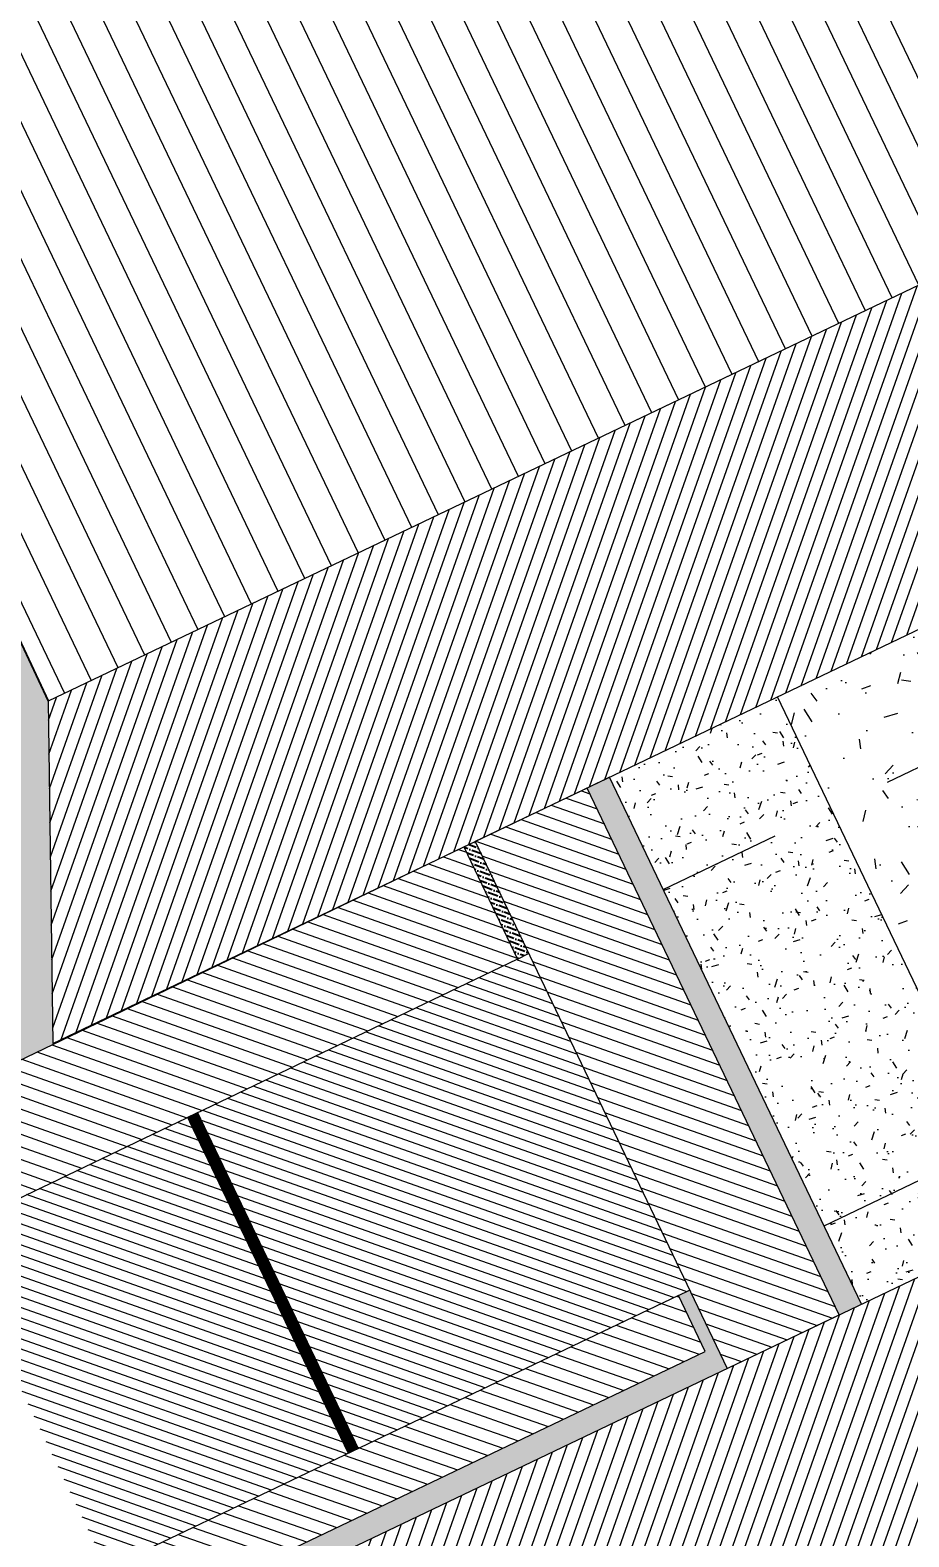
# Model space of a CAD drawing. Header units: metres. Extents: x 678805 to 1359287, y 2747329 to 5497370.
# Drawn here: x 679536.649 to 679537.356, y 2747438.838 to 2747440.051 of the extents above; entities that cross this region are included whole.
import ezdxf

# ---------------------------------------------------------------- set-up
doc = ezdxf.new("R2010")
doc.units = ezdxf.units.M
doc.linetypes.add('XREF_MON_WATERFEATURE$0$DASH_1', pattern=[0.4, 0.1, -0.3])
doc.linetypes.add('XREF_MON_WATERFEATURE$0$HIDDEN', pattern=[0.375, 0.25, -0.125])
for name, color, linetype, true_color in [('02-L-Waterfeatures 01', 7, 'Continuous', 0x4da6ff), ('XREF_MON_WATERFEATURE$0$01-TX-Dimensions_1-100', 7, 'Continuous', 0x3f5f7f), ('XREF_MON_WATERFEATURE$0$EIT_3 TR sorra', 7, 'Continuous', 0xd8ceb0)]:
    doc.layers.add(name, color=color, linetype=linetype, true_color=true_color)
for name, color, linetype, lineweight, true_color in [('XREF_MON_WATERFEATURE$0$02-L-projecció', 7, 'Continuous', 5, 0x636363), ('XREF_MON_WATERFEATURE$0$02-L-projecció 2', 7, 'Continuous', 5, 0x636363), ('XREF_MON_WATERFEATURE$0$3-TR tot_u', 7, 'Continuous', 5, 0x787878)]:
    doc.layers.add(name, color=color, linetype=linetype, lineweight=lineweight, true_color=true_color)
for name, color, linetype, lineweight in [('XREF_MON_WATERFEATURE$0$02-L-seccionat', 6, 'Continuous', 5), ('XREF_MON_WATERFEATURE$0$3-TR Formigó', 252, 'Continuous', 0), ('XREF_MON_WATERFEATURE$0$3-TR terra compactada', 45, 'Continuous', 0), ('XREF_MON_WATERFEATURE$0$3-TR Tot-u', 37, 'Continuous', 0)]:
    doc.layers.add(name, color=color, linetype=linetype, lineweight=lineweight)
doc.layers.add('XREF_MON_WATERFEATURE$0$02-L-Waterfeatures 02', color=152, linetype='Continuous')
doc.layers.add('XREF_MON_WATERFEATURE$0$COTAUX', color=7, linetype='Continuous')
doc.styles.add('XREF_MON_WATERFEATURE$0$Standard', font='arial.ttf')
doc.dimstyles.new('XREF_MON_WATERFEATURE$0$E100', dxfattribs={"dimscale": 0.03, "dimtxt": 7, "dimasz": 0.5, "dimexe": 0.1, "dimexo": 15, "dimgap": 4, "dimtad": 1, "dimzin": 0, "dimdsep": 46, "dimtxsty": 'XREF_MON_WATERFEATURE$0$Standard', "dimblk1": 'XREF_MON_WATERFEATURE$0$LINCOT200', "dimblk2": 'XREF_MON_WATERFEATURE$0$LINCOT200', "dimsah": 1, "dimcen": 0.1, "dimdle": 0.1, "dimclrt": 256, "dimadec": 0, "dimazin": 0, "dimtfac": 0.01538461538461539, "dimtofl": 0, "dimtmove": 0, "dimatfit": 3, "dimldrblk": 'XREF_MON_WATERFEATURE$0$LINCOT200', "dimfxl": 1, "dimtolj": 1, "dimtzin": 0, "dimarcsym": 0})
pattern_1 = [(43.98579928964266, (27.87460596347228, -32.70618108799681), (0.001927275125572217, 0.006603891924043957), [0.00853281250000007, -0.001706562500000014, 0, -0.001706562500000014])]

# ---------------------------------------------------------------- blocks, each defined once
blk = doc.blocks.new('XREF_MON_WATERFEATURE$0$General Section WaterFalls')
at = {"layer": 'XREF_MON_WATERFEATURE$0$02-L-Waterfeatures 02', "lineweight": 9, "transparency": 33554687}
h = blk.add_hatch(dxfattribs=at)
h.set_pattern_fill('ANSI31', color=256, scale=0.002499999999999998, angle=2.627825166700061e-09)
h.set_pattern_definition([(45.00000000262781, (29.87504039797932, -31.82863318943419), (-0.005612660075925642, 0.005612660075410798), [])])
edge = h.paths.add_edge_path()
edge.add_line((29.67464832961559, -29.88368755043484), (29.67464832868427, -30.27861959644453))
edge.add_line((29.67464832914993, -30.27861959626898), (29.83416054747583, -30.27868118284284))
edge.add_line((29.83416054816917, -30.2786811827682), (29.97141039213317, -29.90615767499106))
edge.add_line((29.9714103913866, -29.90615767519921), (30.06482617011063, -29.89501494596458))
edge.add_arc((30.06596558727324, -29.90508678671904), 0.01013608618583577, 7.903237830834428, 96.45436951494702, ccw=False)
edge.add_line((30.07600539783016, -29.90369306947105), (30.07659162168887, -31.50622189329938))
edge.add_line((30.07659162161872, -31.50622189324349), (30.37583524268121, -31.50622189370915))
edge.add_line((30.37583524314687, -31.50622189347632), (30.37600539525333, -30.98622189327142))
edge.add_line((30.37600539484993, -30.9862218934577), (30.08600539527833, -30.9862218934577))
edge.add_line((30.08600539481267, -30.98622189322487), (30.0860053957361, -29.88368754963391))
edge.add_line((30.086005395744, -29.88368754996918), (29.67464833008125, -29.88368755043484))
at = {"layer": 'XREF_MON_WATERFEATURE$0$3-TR Formigó'}
h = blk.add_hatch(dxfattribs=at)
h.set_pattern_fill('ANSI31', color=256, scale=0.002999999999999999, angle=90, style=0)
h.set_pattern_definition([(134.9999999999999, (27.72466720594093, -31.1386159225367), (-0.006735192090801864, -0.006735192090801864), [])])
h.paths.add_polyline_path([(30.72633214108646, -32.02863643527962), (30.00612286757678, -32.02863643504679), (30.00612786505371, -30.39868305390701), (29.57613237574697, -30.39868228184059), (29.5761233814992, -32.02863713237457), (28.57621343620121, -32.02863687486388), (28.57621343620121, -32.37863686820492), (30.72633214108646, -32.37863686797209)])
h = blk.add_hatch(dxfattribs=at)
h.set_pattern_fill('ANSI31', color=256, scale=0.002999999999999999, style=0)
h.set_pattern_definition([(44.99999999999999, (27.87460596300662, -32.20618108753115), (-0.006735192090801864, 0.006735192090801864), [])])
h.paths.add_polyline_path([(30.3753077276051, -30.95748713961802), (30.47530772630125, -30.95748713938519), (30.47626966005191, -31.49622189369984), (30.3762696608901, -31.49622189393267)])
h = blk.add_hatch(dxfattribs=at)
h.set_pattern_fill('ANSI31', color=256, scale=0.002999999999999999, style=0)
h.set_pattern_definition([(44.99999999999999, (27.87454973673448, -32.38855761522427), (-0.006735192090801864, 0.006735192090801864), [])])
h.paths.add_polyline_path([(30.0760053973645, -30.98862760397606), (30.0260053970851, -30.98862760397606), (30.02600539755076, -31.49622189300135), (30.07600539783016, -31.49622189346701)])
h = blk.add_hatch(dxfattribs=at)
h.set_pattern_fill('ANSI31', color=256, scale=0.002999999999999999, angle=90, style=0)
h.set_pattern_definition([(134.9999999999999, (27.8745497353375, -26.36206103814766), (-0.006735192090801864, -0.006735192090801864), [])])
h.paths.add_polyline_path([(30.47633214015514, -32.02863644529134), (30.72633215645328, -32.02863646065816), (30.72633212478831, -31.24511204706505), (30.4762696614489, -31.12967445515096)])
h = blk.add_hatch(dxfattribs=at)
h.set_pattern_fill('ANSI31', color=256, scale=0.002999999999999999, style=0)
h.set_pattern_definition([(44.99999999999999, (27.87460596347228, -32.70618108799681), (-0.006735192090801864, 0.006735192090801864), [])])
h.paths.add_polyline_path([(30.47626966051757, -31.50622189324349), (30.00606162426993, -31.50622189370915), (30.00606162426993, -31.60622189310379), (30.47626966051757, -31.60622189310379)])
at = {"layer": 'XREF_MON_WATERFEATURE$0$3-TR terra compactada'}
h = blk.add_hatch(dxfattribs=at)
h.set_pattern_fill('LINE', color=256, scale=0.007499999999999998)
h.set_pattern_definition([(359.9999999999999, (-1.593222050461918, -1.450000001117587), (3.469446951953614e-18, 0.0238125), [])])
edge = h.paths.add_edge_path(flags=16)
edge.add_arc((87.91270721703768, -34.89102650922723), 0.03000000000000113, 0, 360)
h.paths.add_polyline_path([(60.86794612370431, -34.06345526850782), (60.86794612370431, -34.8165326055605), (77.28848761087283, -34.81653260439634), (77.28848760994151, -35.96653260430321), (94.02980208816007, -35.96653260337189), (94.02346620196477, -34.53352967253886), (88.77741158520803, -34.42881766473874), (88.7764219455421, -34.4783984052483), (88.67512278445065, -34.8564527768176), (84.06023222394288, -34.76436978625134), (83.96552849235013, -34.41241660504602), (83.95774579746649, -34.38224918977357), (83.95875280490145, -34.33179827523418), (79.98875382728875, -34.25026744417846), (79.98875382775441, -35.78771875007078), (77.43852502759546, -35.78771875007078), (77.43852502852678, -35.43748732609674), (78.61814005719498, -35.43770227907225), (78.05505687510595, -33.4629564518109), (67.10211191978306, -33.3788115279749), (67.01179703883827, -33.17811179091223), (66.85097349714488, -33.17687627975829), (63.56725041614845, -33.15126436809078), (63.56725041707978, -34.70336046814919), (61.01713174395263, -34.70336046768352), (61.01713174441829, -34.35336060426198), (62.10765844490379, -34.35336060402915), (61.58575402200222, -32.50950451311655), (50.6815704330802, -32.42573419259861), (50.59114177431911, -32.2250335814897), (50.42511908290908, -32.2237581287045), (47.14811543934047, -32.19819437991828), (47.14721526950598, -33.38156245509163), (44.99754665372893, -33.38156245509163), (44.99754665279761, -33.03156259073876), (45.56926759378985, -33.03156259120442), (45.14311256445944, -31.55625739693642), (34.2616229839623, -31.47266142093576), (34.17091776337475, -31.2719586850144), (34.00475173024461, -31.27068213094026), (30.72633214015514, -31.24511096207425), (30.72633214108646, -32.37863686797209), (28.57621343620121, -32.37863686820492), (28.57621343526989, -32.02863700361922), (29.14793437626213, -32.02863700361922), (28.72177934786305, -30.55333180958405), (17.8412764519453, -30.4697434140835), (17.68143947003409, -31.50181839196011), (28.27606689184904, -31.50181839149445), (28.27606689091772, -32.61037793336436), (44.44740463607013, -32.61037793196738), (44.44740463700145, -34.06345526920632)])
at = {"layer": 'XREF_MON_WATERFEATURE$0$3-TR Tot-u'}
h = blk.add_hatch(dxfattribs=at)
h.set_pattern_fill('EARTH', color=256, scale=0.004999999999999998, angle=-84.07414778341365)
h.set_pattern_definition([(275.9258522165863, (-9.313225746154785e-10, -4.656612873077393e-10), (0.03485825126725671, -0.02830242601949161), [0.03175, -0.03175]), (275.9258522165863, (0.01184262614697218, 0.001229217275977135), (0.03485825126725671, -0.02830242601949161), [0.03175, -0.03175]), (275.9258522165863, (0.02368525322526693, 0.002458434319123626), (0.03485825126725671, -0.02830242601949161), [0.03175, -0.03175]), (5.925852216586345, (0.02804253529757261, -0.00107936910353601), (0.02830242601949161, 0.03485825126725671), [0.03174999999999998, -0.03174999999999998]), (5.925852216586345, (0.02927175164222717, -0.01292199594900012), (0.02830242601949161, 0.03485825126725671), [0.03174999999999998, -0.03174999999999998]), (5.925852216586345, (0.03050096938386559, -0.02476462326012552), (0.02830242601949161, 0.03485825126725671), [0.03174999999999998, -0.03174999999999998])])
h.paths.add_polyline_path([(34.07202258519828, -31.12119134305976), (30.47555002802983, -31.09318881738), (30.47561449883506, -31.12929619662464), (30.72633212478831, -31.24511204706505), (34.00475173024461, -31.27068213094026)])
at = {"layer": 'XREF_MON_WATERFEATURE$0$3-TR tot_u'}
h = blk.add_hatch(dxfattribs=at)
h.set_pattern_fill('AR-CONC', color=256, scale=0.0002499999999999998, angle=90.27678088148771)
h.set_pattern_definition([(140.2767808814876, (27.87460596300662, -32.50618108757772), (0.003764704159489958, 0.04556488512718999), [0.004762499999999998, -0.05238749999999998]), (85.27678088148768, (27.87460596300662, -32.50618108757772), (-0.04772109123189319, -0.009041488029591135), [0.003809999999999997, -0.04191014604249997]), (190.7282255814877, (27.87491968739778, -32.50238402606919), (-0.04395638512486119, 0.03652339698683523), [0.004047502199999999, -0.04452256114999998]), (136.4609808814877, (27.86190611124039, -32.50624243775383), (0.01018308268423949, 0.06781974315314415), [0.007143749999999998, -0.07858124999999996]), (186.9123384914877, (27.86275469465181, -32.50059079797938), (-0.06214251756734138, 0.05905152949145021), [0.006071255784999986, -0.06678390203999979]), (81.46093205148773, (27.86190611124039, -32.50624243775383), (-0.06214251756431047, 0.0590515294948334), [0.005714991767499997, -0.06286493297999995]), (111.2767808814877, (27.8650503992103, -32.49987717461772), (0.02538289961306774, 0.03802665916488778), [0.004762499999999999, -0.05238749999999998]), (56.27678088148772, (27.8650503992103, -32.49987717461772), (-0.04612109131131684, 0.01522788673825665), [0.003809999999999997, -0.04190999999999997]), (161.7282258814877, (27.86716564046219, -32.49670828646049), (-0.02073819193550645, 0.05325454581748144), [0.004047502199999998, -0.04452248439999997]), (127.7767808814877, (27.87460596300662, -32.50618108757772), (-0.02114224311496267, 0.0006700263971019353), [0, -0.04140199999999998, 0, -0.04254499999999999, 0, -0.04206874999999998]), (97.77678088148764, (27.87460596300662, -32.50618108757772), (-0.02512554822967623, 0.01658373466572633), [0, -0.02425699999999999, 0, -0.04044949999999998, 0, -0.01603374999999999]), (57.7767808814877, (27.87467436818406, -32.52034142240882), (0.001268419274745625, 0.03390417176223971), [0, -0.01587499999999995, 0, -0.04952999999999989, 0, -0.0657224999999998]), (47.77678088148769, (27.87470504408702, -32.52669134829193), (-0.006535441198366106, 0.03700115619632984), [0, -0.02063749999999994, 0, -0.03289299999999989, 0, -0.04667249999999989])])
h.paths.add_polyline_path([(30.47626966005191, -31.62623227015138), (30.47626966331154, -31.77622189349495), (30.00606162380427, -31.77622189302929), (30.00617857929319, -31.62621151609346)])
h = blk.add_hatch(dxfattribs=at)
h.set_pattern_fill('AR-CONC', color=256, scale=0.0004999999999999998, angle=90.27678088138283)
h.set_pattern_definition([(140.2767808813828, (27.87454973626882, -32.2061159228906), (0.00752940831914669, 0.09112977025436625), [0.009525, -0.104775]), (85.27678088138289, (27.87454973626882, -32.2061159228906), (-0.09544218246381951, -0.0180829760590076), [0.00762, -0.083820292085]), (190.7282255813828, (27.87517718458548, -32.1985217994079), (-0.08791277024958875, 0.07304679397383138), [0.008095004399999982, -0.08904512229999985]), (136.4609808813828, (27.84915003180504, -32.20623862300999), (0.02036616536872721, 0.135639486306251), [0.01428749999999998, -0.1571624999999997]), (186.9123384913827, (27.85084719862789, -32.19493534229696), (-0.1242850351344667, 0.1181030589831279), [0.01214251157000001, -0.13356780408]), (81.46093205138288, (27.84915003180504, -32.20623862300999), (-0.1242850351284049, 0.1181030589898943), [0.011429983535, -0.12572986596]), (111.2767808813828, (27.85543860821053, -32.19350809650496), (0.05076579922627469, 0.07605331832968265), [0.009524999999999999, -0.104775]), (56.27678088138284, (27.85543860821053, -32.19350809650496), (-0.09224218262257797, 0.03045577347668214), [0.00762, -0.08381999999999998]), (161.7282258813828, (27.85966909164563, -32.18717031995766), (-0.04147638387081799, 0.1065090916350389), [0.008095004399999986, -0.08904496879999987]), (127.7767808813828, (27.87454973626882, -32.2061159228906), (-0.0422844862299229, 0.001340052794281255), [0, -0.08280399999999999, 0, -0.08508999999999999, 0, -0.08413749999999999]), (97.77678088138279, (27.87454973626882, -32.2061159228906), (-0.05025109645929177, 0.03316746933154464), [0, -0.04851399999999999, 0, -0.08089899999999998, 0, -0.0320675]), (57.77678088138285, (27.87468654708937, -32.23443659255281), (0.002536838549615346, 0.06780834352447482), [0, -0.03175000000000001, 0, -0.09906000000000006, 0, -0.1314450000000001]), (47.77678088138283, (27.87474789703265, -32.24713644431904), (-0.0130708823965968, 0.07400231239268362), [0, -0.041275, 0, -0.065786, 0, -0.093345])])
h.paths.add_polyline_path([(30.47621343331411, -31.77622189326212), (30.00612235208973, -31.77622189372778), (30.00612236512825, -32.02863640175201), (30.4762134491466, -32.02863645320758)])
at = {"layer": 'XREF_MON_WATERFEATURE$0$EIT_3 TR sorra'}
h = blk.add_hatch(dxfattribs=at)
h.set_pattern_fill('ANSI36', color=256, scale=0.001075000000000009, angle=-1.014200710357327, style=0, double=1)
h.set_pattern_definition([(43.98579928964266, (27.8745497353375, -31.38861592276953), (0.001927275125572217, 0.006603891924043957), [0.00853281250000007, -0.001706562500000014, 0, -0.001706562500000014])])
h.paths.add_polyline_path([(30.00612235208973, -31.50622189347632), (30.07600539783016, -31.50622189370915), (30.07600539783016, -31.49622189346701), (30.02600539755076, -31.49622189300135), (30.02600539661944, -31.48859844962135), (30.02600539755076, -31.47859842143953), (30.0260053970851, -30.98862760397606), (30.0760053973645, -30.98862760397606), (30.0760053973645, -30.97862760373391), (30.0260053970851, -30.97862757486291), (30.0260053970851, -30.48865672852844), (30.0760053973645, -30.48865672852844), (30.07600539783016, -30.4786567282863), (30.02600539755076, -30.4786567282863), (30.0260053970851, -29.98868591128848), (30.0760053973645, -29.98868591198698), (30.0760053973645, -29.97868591174483), (30.00600539706647, -29.978685911512)])
h = blk.add_hatch(dxfattribs=at)
h.set_pattern_fill('ANSI36', color=256, scale=0.001075000000000009, angle=-1.014200710357327, style=0, double=1)
h.set_pattern_definition(pattern_1)
h.paths.add_polyline_path([(30.47626899788156, -31.49622189346701), (30.3762696608901, -31.49622189369984), (30.37626965995878, -31.50622189324349), (30.47626966051757, -31.50622189324349)])
h = blk.add_hatch(dxfattribs=at)
h.set_pattern_fill('ANSI36', color=256, scale=0.001075000000000009, angle=-1.014200710357327, style=0, double=1)
h.set_pattern_definition(pattern_1)
h.paths.add_polyline_path([(30.47626966284588, -31.60622189333662), (30.00606162426993, -31.60622189310379), (30.00606162473559, -31.62622189288959), (30.47626966098323, -31.62622189335525)])
at = {"layer": 'XREF_MON_WATERFEATURE$0$02-L-projecció'}
for points in [[(44.44740463607013, -32.61037793196738), (28.27606689091772, -32.61037793336436), (28.27606689184904, -31.50181839149445), (17.68143947003409, -31.50181839196011), (17.8412764519453, -30.4697434140835), (28.72177934786305, -30.55333180958405), (29.14793437626213, -32.02863700361922), (28.57621343526989, -32.02863700361922), (28.57621343620121, -32.37863686820492), (30.72633214108646, -32.37863686797209), (30.72633214015514, -31.24511096207425), (34.00475173024461, -31.27068213094026)], [(30.72633214015514, -31.24549599387683), (45.49444547714666, -31.35895057534799)], [(30.00606162473559, -31.62622189288959), (30.47626966331154, -31.62622189312242), (30.47626966284588, -31.60622189310379)], [(30.00606162380427, -31.77622189302929), (30.47643380612135, -31.77622189326212)]]:
    blk.add_lwpolyline(points, dxfattribs=at)
at = {"layer": 'XREF_MON_WATERFEATURE$0$02-L-projecció', "linetype": 'XREF_MON_WATERFEATURE$0$DASH_1', "ltscale": 0.05, "const_width": 0.009999999999999992}
blk.add_lwpolyline([(30.07600539689884, -31.20619469578378), (30.37624248676002, -31.2062218922656)], dxfattribs=at)
at = {"layer": 'XREF_MON_WATERFEATURE$0$02-L-projecció 2', "linetype": 'XREF_MON_WATERFEATURE$0$HIDDEN', "ltscale": 0.25}
for points in [[(30.07600535079837, -31.62622189312242), (30.076005267445, -32.0286364145577)], [(30.37621338712052, -31.62622189288959), (30.37621330330148, -32.02863643760793)]]:
    blk.add_lwpolyline(points, dxfattribs=at)
at = {"layer": 'XREF_MON_WATERFEATURE$0$02-L-seccionat'}
for points in [[(30.00612235255539, -30.39868264179677), (30.00612235255539, -32.02863640920259), (30.7263321406208, -32.02863646089099), (30.72633214108646, -32.37863686797209), (28.57621343620121, -32.37863686820492), (28.57621343526989, -32.02863700361922), (29.57612286740914, -32.02863700361922), (29.57612686371431, -30.39868269348517), (30.00612235255539, -30.39868264179677)], [(30.72633212478831, -31.24511204706505), (30.4762696614489, -31.12967445515096), (30.47633214015514, -32.02863644529134), (30.72633215645328, -32.02863646065816), (30.72633212478831, -31.24511204706505)], [(30.07600539783016, -31.49622189346701), (30.07600539783016, -31.50622189370915)], [(30.3762696608901, -31.49622189369984), (30.37626965995878, -31.50622189324349)], [(30.47626965958625, -31.49622189346701), (30.47626966051757, -31.50622189324349)]]:
    blk.add_lwpolyline(points, dxfattribs=at)
for points in [[(30.3753077276051, -30.95748713961802), (30.47530772630125, -30.95748713938519), (30.47626966005191, -31.49622189369984), (30.3762696608901, -31.49622189393267)], [(30.0760053973645, -30.98862760397606), (30.0260053970851, -30.98862760397606), (30.02600539755076, -31.49622189300135), (30.07600539783016, -31.49622189346701)], [(30.47626966051757, -31.50622189324349), (30.00606162426993, -31.50622189370915), (30.00606162426993, -31.60622189310379), (30.47626966051757, -31.60622189310379)]]:
    blk.add_lwpolyline(points, close=True, dxfattribs=at)
blk = doc.blocks.new('XREF_MON_WATERFEATURE$0$LINCOT200')
for p, q in [((0, -9.999961704014428), (0, 10.00003829598555)), ((3.694822225952521e-13, 3.829598557558711e-05), (10.00000000000051, 3.829598557558711e-05))]:
    blk.add_line(p, q)
at = {"const_width": 1.875}
blk.add_lwpolyline([(3.535533801624467, -3.535495714255788), (-3.535533950636761, 3.535572157214077)], dxfattribs=at)
at = {"layer": 'XREF_MON_WATERFEATURE$0$COTAUX'}
blk.add_line((0, 0), (-1.249999999999915, 0), dxfattribs=at)
blk = doc.blocks.new('*D829')
at = {"layer": 'DEFPOINTS', "color": 0, "transparency": 16777216}
for p in [(679536.7638877842, 2747439.170121665), (679536.8934295782, 2747438.899232614), (679536.3070600821, 2747438.618824985)]:
    blk.add_point(p, dxfattribs=at)
at = {"layer": 'XREF_MON_WATERFEATURE$0$01-TX-Dimensions_1-100', "color": 0, "lineweight": -2, "transparency": 16777216}
for p, q in [((679536.3579193121, 2747438.975983571), (679536.1748118317, 2747438.888419783)), ((679536.1775182881, 2747438.889714037), (679536.1710470185, 2747438.903246318)), ((679536.3005888122, 2747438.632357268), (679536.183989558, 2747438.876181754)), ((679536.487461106, 2747438.70509452), (679536.3043536256, 2747438.617530731))]:
    blk.add_line(p, q, dxfattribs=at)
at = {"layer": 'XREF_MON_WATERFEATURE$0$01-TX-Dimensions_1-100', "color": 0, "lineweight": -2, "transparency": 16777216, "xscale": 0.015, "yscale": 0.015, "zscale": 0.015}
for p, rotation in [((679536.1775182881, 2747438.889714037), 115.5575828870525), ((679536.3070600821, 2747438.618824985), 295.5575828870525)]:
    blk.add_blockref('XREF_MON_WATERFEATURE$0$LINCOT200', p, dxfattribs=dict(at, rotation=rotation))
at = {"layer": 'XREF_MON_WATERFEATURE$0$01-TX-Dimensions_1-100', "transparency": 16777216, "insert": (679536.0017654862, 2747439.257236427), "char_height": 0.21, "attachment_point": 5, "rotation": 115.55758288705248, "style": 'XREF_MON_WATERFEATURE$0$Standard'}
blk.add_mtext('\\A1;0.30', dxfattribs=at)
blk = doc.blocks.new('XREF_MON_WATERFEATURE')
at = {"rotation": 115.5575828871378}
blk.add_blockref('XREF_MON_WATERFEATURE$0$General Section WaterFalls', (679521.7318272466, 2747398.310749386), dxfattribs=at)
at = {"layer": 'XREF_MON_WATERFEATURE$0$01-TX-Dimensions_1-100'}
dim = blk.add_linear_dim(base=(679536.3070600821, 2747438.618824985), p1=(679536.7638877843, 2747439.170121666), p2=(679536.8934295783, 2747438.899232615), angle=115.5575828870524, dimstyle='XREF_MON_WATERFEATURE$0$E100', override={"dimtad": 0}, dxfattribs=at)
dim.commit()
dim.dimension.update_dxf_attribs({"geometry": '*D829', "text_midpoint": (679536.0017654864, 2747439.257236426), "dimtype": 128})

msp = doc.modelspace()

# ---------------------------------------------------------------- block references
at = {"layer": '02-L-Waterfeatures 01', "color": 18, "true_color": 0x000000}
msp.add_blockref('XREF_MON_WATERFEATURE', (0, 0), dxfattribs=at)

doc.saveas('drawing.dxf')
